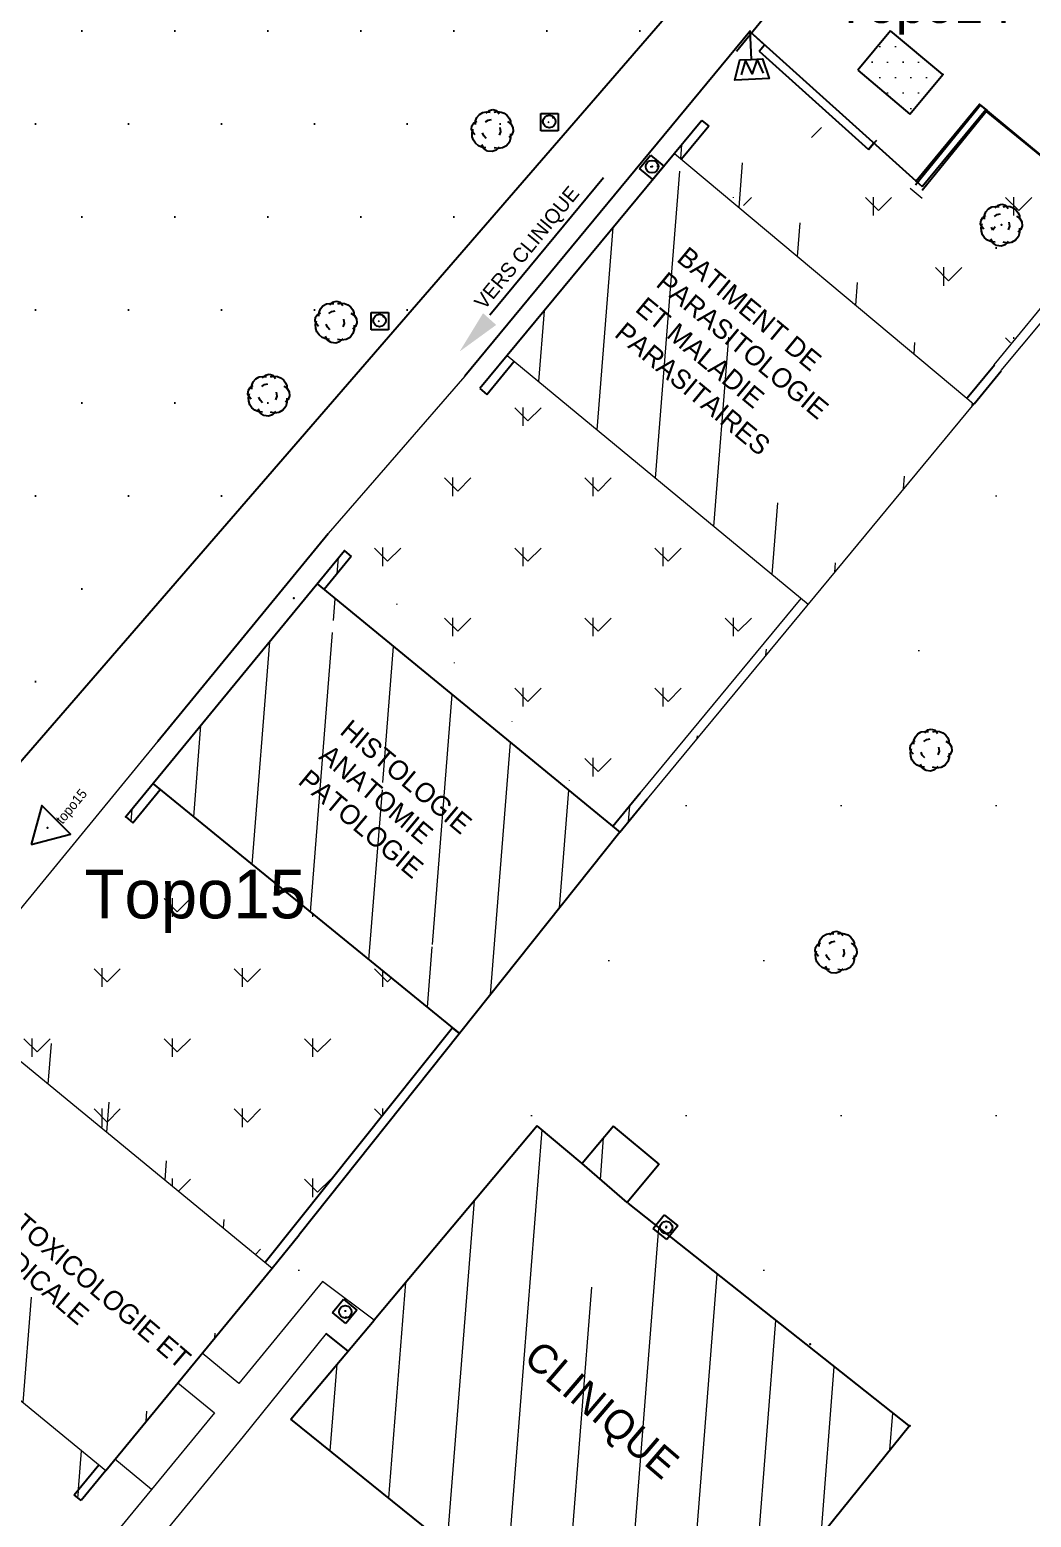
# Model space of a CAD drawing. Header units: metres. Extents: x 64 to 796628, y 142 to 671743.
# Drawn here: x 364321.4 to 364372.7, y 376137.5 to 376213.8 of the extents above; entities that cross this region are included whole.
import ezdxf

# ---------------------------------------------------------------- set-up
doc = ezdxf.new("R2010")
doc.units = ezdxf.units.M
doc.header["$LTSCALE"] = 2
doc.linetypes.add('UNE_LIGNE_CONTINUE', pattern=[0])
for name, color, linetype in [('Arbres', 100, 'Continuous'), ('arbres isolés', 3, 'Continuous'), ('Batiment', 1, 'Continuous'), ('Batiments', 1, 'Continuous'), ('JARDIN', 3, 'Continuous'), ('point topographique', 7, 'Continuous'), ('poubelle', 7, 'Continuous'), ('regard', 7, 'Continuous'), ('toponymie', 7, 'Continuous')]:
    doc.layers.add(name, color=color, linetype=linetype)
doc.layers.add('Espace Vert', color=3, linetype='Continuous', lineweight=5)
pattern_1 = [(90, (0, 0), (-3.5921, 3.5921), [0.9525, -6.2317]), (45, (0, 0), (-3.59210245, 3.59210245), [0.9525, -4.1275]), (135, (0, 0), (-3.59210245, -3.59210245), [0.9525, -4.1275])]

# ---------------------------------------------------------------- blocks, each defined once
blk = doc.blocks.new('A$C57AF335F')
for p, q in [((0, 0.886), (0.887, 0.886)), ((0, 0), (0, 0.886)), ((0.887, 0.886), (0.887, 0)), ((0.379, 0.427), (0.436, 0.484)), ((0.609, 0.651), (0.666, 0.708)), ((0.609, 0.651), (0.666, 0.708)), ((0.887, 0), (0, 0))]:
    blk.add_line(p, q)
blk.add_circle((0.436, 0.484), 0.321)
blk = doc.blocks.new('A$C6B686391')
at = {"layer": 'regard', "color": 0, "lineweight": 13, "ltscale": 0.13}
blk.add_blockref('A$C57AF335F', (-0.436, -0.484), dxfattribs=at)
blk = doc.blocks.new('A$C11EF20F3')
at = {"layer": 'regard', "color": 0, "lineweight": 13, "ltscale": 0.13}
blk.add_blockref('A$C57AF335F', (-0.436, -0.484), dxfattribs=at)
blk = doc.blocks.new('A$C1B5A6FC4')
at = {"layer": 'regard', "color": 0, "lineweight": 13, "ltscale": 0.13, "rotation": 230.573219283581}
blk.add_blockref('A$C11EF20F3', (0, 0), dxfattribs=at)
blk = doc.blocks.new('A$C15AD5376')
at = {"layer": 'regard', "color": 0, "lineweight": 13, "ltscale": 0.13, "rotation": 230.573219283581}
blk.add_blockref('A$C11EF20F3', (0, 0), dxfattribs=at)
blk = doc.blocks.new('A$C217B39ED')
at = {"layer": 'point topographique', "color": 0}
blk.add_lwpolyline([(0, 0), (2.004, 0.544), (0.531, 2.007)], close=True, dxfattribs=at)
blk = doc.blocks.new('A$C70B338A0')
at = {"layer": 'point topographique', "color": 0, "lineweight": 13, "ltscale": 0.13}
blk.add_blockref('A$C217B39ED', (-0.833, -0.858), dxfattribs=at)
blk = doc.blocks.new('A$C39594672')
at = {"layer": 'regard', "color": 0, "linetype": 'UNE_LIGNE_CONTINUE'}
blk.add_lwpolyline([(0.875, 0), (0.875, 1.475), (0.3, 1.475), (0, 2.5), (1.75, 2.5), (1.45, 1.475), (0.875, 1.475)], dxfattribs=at)
blk = doc.blocks.new('A$C6BCA4E76')
at = {"layer": 'regard', "color": 0, "linetype": 'UNE_LIGNE_CONTINUE'}
blk.add_lwpolyline([(0, 0.725), (0.275, 0), (0.575, 0.725), (0.875, 0), (1.15, 0.725)], dxfattribs=at)

msp = doc.modelspace()

# ---------------------------------------------------------------- hatches: boundary and pattern name
h = msp.add_hatch()
h.set_pattern_fill('DOTS', color=3, scale=3, style=0)
h.paths.add_polyline_path([(364290.192, 376164.615), (364289.564, 376163.837)], flags=17)
edge = h.paths.add_edge_path()
edge.add_line((364317.882, 376218.032), (364299.423, 376233.385))
edge.add_line((364335.041, 376238.664), (364317.882, 376218.032))
edge.add_line((364299.423, 376233.385), (364315.453, 376252.941))
edge.add_line((364358.806, 376219.237), (364335.041, 376238.664))
edge.add_line((364313.357, 376167.455), (364358.806, 376219.237))
edge.add_line((364308.452, 376171.458), (364313.357, 376167.455))
edge.add_line((364301.538, 376162.902), (364308.452, 376171.458))
edge.add_line((364303.093, 376161.645), (364301.538, 376162.902))
edge.add_line((364298.819, 376156.357), (364303.093, 376161.645))
edge.add_line((364289.564, 376163.837), (364298.819, 376156.357))
edge.add_line((364294.316, 376161.281), (364290.192, 376164.615))
edge.add_line((364306.067, 376175.742), (364293.686, 376160.505))
edge.add_line((364312.133, 376170.817), (364306.067, 376175.742))
edge.add_line((364312.937, 376171.812), (364312.133, 376170.817))
edge.add_line((364271.345, 376205.412), (364312.937, 376171.812))
edge.add_line((364226.124, 376239.705), (364271.345, 376205.412))
edge.add_line((364231.128, 376246.239), (364226.124, 376239.705))
edge.add_line((364231.128, 376246.239), (364226.981, 376240.836))
edge.add_line((364219.051, 376255.509), (364231.128, 376246.239))
edge.add_line((364257.094, 376302.432), (364219.051, 376255.509))
edge.add_line((364319.346, 376251.96), (364257.094, 376302.432))
edge.add_line((364318.263, 376250.638), (364319.346, 376251.96))
edge.add_line((364315.453, 376252.941), (364318.263, 376250.638))
h = msp.add_hatch(color=256)
h.dxf.hatch_style = 1
h.paths.add_polyline_path([(364343.459, 376197.269), (364345.331, 376198.63), (364344.964, 376198.957)])
h.paths.add_polyline_path([(364343.459, 376197.269), (364344.964, 376198.957), (364344.657, 376199.231)])
at = {"layer": 'Arbres'}
h = msp.add_hatch(dxfattribs=at)
h.set_pattern_fill('DOTS', color=256, scale=2, angle=360, style=0)
edge = h.paths.add_edge_path()
edge.add_line((364385.524, 376197.311), (364378.278, 376203.197))
edge.add_line((364385.524, 376197.311), (364385.288, 376195.041))
edge.add_line((364385.288, 376195.041), (364383.2, 376192.472))
edge.add_line((364378.356, 376203.293), (364374.988, 376199.147))
edge.add_line((364374.988, 376199.147), (364383.2, 376192.472))
edge.add_line((364377.928, 376203.481), (364370.443, 376209.56))
edge.add_line((364367.156, 376205.513), (364374.639, 376199.431))
edge.add_line((364378.006, 376203.576), (364374.639, 376199.431))
edge.add_line((364370.483, 376209.608), (364367.156, 376205.513))
at = {"layer": 'Batiment'}
h = msp.add_hatch(dxfattribs=at)
h.set_pattern_fill('ANSI31,_O', color=256, angle=45)
h.set_pattern_definition([(90, (0, 0), (-3.175, 7e-16), [])])
h.paths.add_polyline_path([(364299.261, 376136.838), (364284.202, 376149.009)], flags=16)
edge = h.paths.add_edge_path()
edge.add_line((364274.768, 376138.29), (364290.689, 376125.422))
edge.add_line((364290.689, 376125.422), (364294.589, 376130.262))
edge.add_line((364295.72, 376131.662), (364294.589, 376130.262))
edge.add_line((364302.444, 376139.981), (364295.717, 376131.666))
edge.add_line((364283.752, 376149.372), (364299.65, 376136.523))
edge.add_line((364283.752, 376149.372), (364299.261, 376136.838))
edge.add_line((364274.768, 376138.29), (364283.752, 376149.372))
h.paths.add_polyline_path([(364413.291, 376098.407), (364435.124, 376098.407), (364435.124, 376089.574), (364413.291, 376089.574)], flags=9)
h.paths.add_polyline_path([(364280.604, 376142.513), (364292.104, 376142.513), (364292.104, 376139.347), (364280.604, 376139.347)], flags=24)
at = {"layer": 'Batiments', "linetype": 'Continuous', "lineweight": 13, "ltscale": 0.5}
h = msp.add_hatch(dxfattribs=at)
h.set_pattern_fill('ANSI31', color=1, angle=40.5, style=0)
edge = h.paths.add_edge_path()
edge.add_line((364355.864, 376209.107), (364344.498, 376195.365))
edge.add_line((364345.9, 376197.06), (364361.308, 376184.32))
edge.add_line((364354.462, 376207.412), (364369.433, 376194.882))
edge.add_line((364369.8, 376194.59), (364353.06, 376174.346))
edge.add_line((364352.704, 376174.637), (364360.953, 376184.613))
edge.add_line((364352.704, 376174.637), (364351.309, 376172.936))
edge.add_line((364351.665, 376172.644), (364353.06, 376174.346))
edge.add_line((364369.433, 376194.882), (364369.805, 376194.577))
h.paths.add_polyline_path([(364355.124, 376203.054), (364364.756, 376195.087), (364360.614, 376190.078), (364350.981, 376198.045)], flags=24)
h = msp.add_hatch(dxfattribs=at)
h.set_pattern_fill('ANSI31', color=1, angle=40.5, style=0)
edge = h.paths.add_edge_path()
edge.add_line((364337.552, 376187.063), (364326.363, 376173.419))
edge.add_line((364326.363, 376173.419), (364326.719, 376173.127))
edge.add_line((364326.719, 376173.127), (364328.114, 376174.828))
edge.add_line((364327.758, 376175.12), (364343.455, 376162.325))
edge.add_line((364336.157, 376185.362), (364351.665, 376172.644))
edge.add_line((364337.908, 376186.771), (364336.513, 376185.07))
edge.add_line((364343.455, 376162.325), (364351.665, 376172.644))
h.paths.add_polyline_path([(364337.875, 376178.838), (364345.163, 376172.745), (364342.063, 376169.037), (364334.774, 376175.13)], flags=24)
h = msp.add_hatch(dxfattribs=at)
h.set_pattern_fill('ANSI31', color=1, angle=40.5, style=0)
edge = h.paths.add_edge_path(flags=16)
edge.add_line((364323.707, 376138.696), (364324.971, 376140.233))
edge = h.paths.add_edge_path(flags=16)
edge.add_line((364325.326, 376139.941), (364324.063, 376138.404))
h.paths.add_polyline_path([(364323.707, 376138.696), (364324.971, 376140.233)], flags=17)
h.paths.add_polyline_path([(364325.326, 376139.941), (364324.063, 376138.404)], flags=17)
edge = h.paths.add_edge_path()
edge.add_line((364318.002, 376163.336), (364333.849, 376150.306))
edge.add_line((364319.399, 376165.035), (364306.558, 376149.417))
edge.add_line((364306.558, 376149.417), (364306.913, 376149.125))
edge.add_line((364306.913, 376149.125), (364309.835, 376152.678))
edge.add_line((364309.479, 376152.97), (364325.326, 376139.941))
edge.add_line((364325.326, 376139.941), (364333.849, 376150.306))
edge.add_line((364323.707, 376138.696), (364324.971, 376140.233))
edge.add_line((364324.063, 376138.404), (364323.707, 376138.696))
edge.add_line((364325.326, 376139.941), (364324.063, 376138.404))
h.paths.add_polyline_path([(364314.831, 376158.928), (364330.169, 376145.835), (364328.113, 376143.426), (364312.775, 376156.519)], flags=24)
h = msp.add_hatch(dxfattribs=at)
h.set_pattern_fill('ANSI31', color=1, angle=40.5, style=0)
h.paths.add_polyline_path([(364351.348, 376157.584), (364349.735, 376155.662), (364352.048, 376153.66), (364353.677, 376155.63)], flags=17)
edge = h.paths.add_edge_path()
edge.add_line((364347.429, 376157.596), (364339.073, 376147.638))
edge.add_line((364334.819, 376142.569), (364339.073, 376147.638))
edge.add_line((364351.848, 376128.844), (364334.819, 376142.569))
edge.add_line((364349.735, 376155.662), (364347.429, 376157.596))
edge.add_line((364352.071, 376153.625), (364366.446, 376142.242))
edge.add_line((364366.512, 376142.242), (364354.191, 376126.955))
edge.add_line((364354.191, 376126.955), (364351.848, 376128.844))
h.paths.add_polyline_path([(364347.594, 376147.236), (364356.139, 376139.919), (364354.675, 376138.21), (364346.13, 376145.527)], flags=24)
at = {"layer": 'Espace Vert'}
h = msp.add_hatch(dxfattribs=at)
h.set_pattern_fill('DOTS', color=256, angle=6e-15, style=0)
h.paths.add_polyline_path([(364382.8, 376221.1), (364380.519, 376222.954), (364378.76, 376220.79), (364381.041, 376218.936)])
h.paths.add_polyline_path([(364366.518, 376209.424), (364368.217, 376211.462), (364365.53, 376213.703), (364363.85, 376211.688)])
h.paths.add_polyline_path([(364368.23, 376216.503), (364371.961, 376221.097), (364367.476, 376224.739), (364363.745, 376220.145)])
h = msp.add_hatch(dxfattribs=at)
h.set_pattern_fill('DOTS', color=256, scale=0.5, style=0)
h.paths.add_polyline_path([(364365.53, 376213.703), (364363.85, 376211.688), (364366.518, 376209.424), (364368.217, 376211.462)])
at = {"layer": 'Espace Vert', "lineweight": 13, "ltscale": 0.13}
h = msp.add_hatch(dxfattribs=at)
h.set_pattern_fill('DOTS', color=3, scale=5, style=0)
edge = h.paths.add_edge_path()
edge.add_line((364371.195, 376196.292), (364377.45, 376203.793))
edge.add_line((364369.81, 376194.582), (364371.205, 376196.283))
edge.add_line((364378.234, 376203.139), (364385.53, 376197.055))
edge.add_line((364370.093, 376209.928), (364378.234, 376203.139))
edge.add_line((364385.53, 376197.055), (364372.79, 376082.324))
edge.add_line((364369.8, 376194.59), (364353.06, 376174.346))
edge.add_line((364351.665, 376172.644), (364353.06, 376174.346))
edge.add_line((364351.665, 376172.644), (364335.246, 376152.006))
edge.add_line((364333.849, 376150.306), (364335.246, 376152.006))
edge.add_line((364325.326, 376139.941), (364333.849, 376150.306))
edge.add_line((364332.141, 376144.398), (364330.262, 376145.943))
edge.add_line((364336.44, 376149.628), (364332.141, 376144.398))
edge.add_line((364339.073, 376147.638), (364336.44, 376149.628))
edge.add_line((364347.429, 376157.596), (364339.073, 376147.638))
edge.add_line((364349.735, 376155.662), (364347.429, 376157.596))
edge.add_line((364351.348, 376157.584), (364349.735, 376155.662))
edge.add_line((364353.677, 376155.63), (364351.348, 376157.584))
edge.add_line((364353.677, 376155.63), (364352.048, 376153.66))
edge.add_line((364352.071, 376153.625), (364366.446, 376142.242))
edge.add_line((364338.247, 376141.241), (364341.171, 376144.726))
edge.add_line((364337.744, 376146.054), (364336.623, 376146.958))
edge.add_line((364336.623, 376146.958), (364332.366, 376141.676))
edge.add_line((364366.512, 376142.242), (364354.191, 376126.955))
edge.add_line((364351.848, 376128.844), (364334.819, 376142.569))
edge.add_line((364354.191, 376126.955), (364351.848, 376128.844))
edge.add_line((364328.66, 376135.228), (364330.001, 376136.972))
edge.add_line((364330.001, 376136.972), (364330.356, 376136.679))
edge.add_line((364330.356, 376136.679), (364328.955, 376134.984))
edge.add_line((364328.955, 376134.984), (364345.055, 376121.687))
edge.add_line((364335.791, 376109.747), (364346.811, 376123.09))
edge.add_line((364346.456, 376123.383), (364345.055, 376121.687))
edge.add_line((364332.366, 376141.676), (364325.812, 376133.704))
edge.add_line((364325.812, 376133.704), (364326.461, 376133.171))
edge.add_line((364326.461, 376133.171), (364325.089, 376131.502))
edge.add_line((364325.089, 376131.502), (364325.525, 376131.151))
edge.add_line((364328.66, 376135.228), (364325.525, 376131.151))
edge.add_line((364319.9, 376125.065), (364336.868, 376111.051))
edge.add_line((364315.61, 376119.01), (364320.323, 376124.715))
edge.add_line((364315.256, 376119.303), (364315.61, 376119.01))
edge.add_line((364346.811, 376123.09), (364346.456, 376123.383))
edge.add_line((364336.519, 376111.351), (364335.436, 376110.04))
edge.add_line((364335.436, 376110.04), (364335.791, 376109.747))
edge.add_line((364354.873, 376085.568), (364315.248, 376118.147))
edge.add_line((364314.723, 376118.641), (364331.615, 376104.69))
edge.add_line((364314.723, 376118.641), (364315.256, 376119.303))
edge.add_line((364374.093, 376097.928), (364372.36, 376082.324))
edge.add_line((364367.409, 376076.18), (364372.36, 376082.324))
edge.add_line((364367.076, 376075.966), (364354.873, 376085.568))
at = {"layer": 'JARDIN', "lineweight": 13, "ltscale": 0.13}
h = msp.add_hatch(dxfattribs=at)
h.set_pattern_fill('GRASS', color=3, scale=0.2, style=0)
h.set_pattern_definition(pattern_1)
edge = h.paths.add_edge_path()
edge.add_line((364354.815, 376207.116), (364358.895, 376211.961))
edge.add_line((364370.073, 376195.789), (364355.449, 376207.884))
edge.add_line((364358.895, 376211.961), (364366.53, 376205.631))
edge.add_line((364367.151, 376205.116), (364370.725, 376209.401))
edge.add_line((364370.725, 376209.401), (364377.035, 376204.139))
edge.add_line((364377.035, 376204.139), (364370.073, 376195.789))
h = msp.add_hatch(dxfattribs=at)
h.set_pattern_fill('GRASS', color=3, scale=0.2, style=0)
h.set_pattern_definition(pattern_1)
edge = h.paths.add_edge_path()
edge.add_line((364336.513, 376185.07), (364346.255, 376196.767))
edge.add_line((364351.309, 376172.936), (364336.606, 376185.182))
edge.add_line((364360.953, 376184.613), (364351.309, 376172.936))
edge.add_line((364346.255, 376196.767), (364360.953, 376184.613))
h = msp.add_hatch(dxfattribs=at)
h.set_pattern_fill('GRASS', color=3, scale=0.2, style=0)
h.set_pattern_definition(pattern_1)
h.paths.add_polyline_path([(364318.357, 376163.043), (364333.493, 376150.598), (364343.099, 376162.616), (364328.151, 376174.874), (364326.719, 376173.127), (364319.807, 376164.699)])
edge = h.paths.add_edge_path()
edge.add_line((364306.485, 376147.492), (364310.38, 376152.229))
edge.add_line((364310.38, 376152.229), (364324.971, 376140.233))
edge.add_line((364321.097, 376135.509), (364306.5, 376147.51))
edge.add_line((364324.971, 376140.233), (364321.097, 376135.509))

# ---------------------------------------------------------------- linework, layer by layer
for p, q in [((364361.347, 376217.193), (364357.647, 376212.637)), ((364358.332, 376213.655), (364343.73, 376196)), ((364366.839, 376206.003), (364358.332, 376213.655)), ((364358.332, 376213.655), (364359.074, 376212.988)), ((364359.074, 376212.988), (364358.332, 376213.655)), ((364365.53, 376213.703), (364363.85, 376211.688)), ((364368.217, 376211.462), (364365.53, 376213.703)), ((364363.85, 376211.688), (364366.518, 376209.424)), ((364366.518, 376209.424), (364368.217, 376211.462)), ((364370.133, 376209.891), (364366.806, 376205.797)), ((364370.093, 376209.928), (364366.839, 376206.003)), ((364370.093, 376209.928), (364378.234, 376203.139)), ((364370.133, 376209.891), (364370.483, 376209.608)), ((364347.612, 376209.455), (364348.499, 376209.455)), ((364347.612, 376208.569), (364347.612, 376209.455)), ((364348.222, 376209.219), (364348.279, 376209.276)), ((364348.222, 376209.219), (364348.279, 376209.276)), ((364348.499, 376209.455), (364348.499, 376208.569)), ((364370.483, 376209.608), (364367.156, 376205.513)), ((364377.928, 376203.481), (364370.443, 376209.56)), ((364348.499, 376208.569), (364347.612, 376208.569)), ((364347.992, 376208.996), (364348.049, 376209.053)), ((364364.683, 376207.942), (364364.396, 376207.622)), ((364364.809, 376208.082), (364364.683, 376207.942)), ((364345.013, 376199.154), (364350.826, 376206.183)), ((364338.919, 376199.262), (364339.806, 376199.262)), ((364338.919, 376198.375), (364338.919, 376199.262)), ((364339.806, 376199.262), (364339.806, 376198.375)), ((364339.299, 376198.802), (364339.356, 376198.859)), ((364339.528, 376199.026), (364339.585, 376199.083)), ((364339.528, 376199.026), (364339.585, 376199.083)), ((364339.806, 376198.375), (364338.919, 376198.375)), ((364328.004, 376177.309), (364336.719, 376187.937))]:
    msp.add_line(p, q)
at = {"color": 0, "lineweight": 13, "ltscale": 0.13}
msp.add_line((364364.683, 376207.942), (364366.839, 376206.003), dxfattribs=at)
at = {"color": 1}
for p, q in [((364344.852, 376195.072), (364346.255, 376196.767)), ((364370.849, 376196.575), (364369.454, 376194.874)), ((364344.498, 376195.365), (364344.852, 376195.072)), ((364337.552, 376187.063), (364337.908, 376186.771)), ((364326.719, 376173.127), (364328.114, 376174.828)), ((364327.758, 376175.12), (364343.455, 376162.325)), ((364352.704, 376174.637), (364351.309, 376172.936)), ((364351.665, 376172.644), (364353.06, 376174.346)), ((364326.363, 376173.419), (364326.719, 376173.127)), ((364351.665, 376172.644), (364335.246, 376152.006)), ((364343.099, 376162.616), (364333.493, 376150.598)), ((364343.455, 376162.325), (364343.099, 376162.616))]:
    msp.add_line(p, q, dxfattribs=at)
at = {"lineweight": 13, "ltscale": 0.13}
for p, q in [((364343.73, 376196), (364336.719, 376187.937)), ((364328.004, 376177.309), (364304.458, 376148.597)), ((364336.44, 376149.628), (364332.141, 376144.398)), ((364339.073, 376147.638), (364336.44, 376149.628)), ((364336.623, 376146.958), (364332.366, 376141.676)), ((364330.262, 376145.943), (364329.017, 376144.429)), ((364332.141, 376144.398), (364330.262, 376145.943)), ((364329.017, 376144.429), (364330.896, 376142.884)), ((364330.896, 376142.884), (364327.676, 376138.968)), ((364332.366, 376141.676), (364325.812, 376133.704)), ((364327.676, 376138.968), (364325.797, 376140.513)), ((364327.676, 376138.968), (364324.342, 376134.913))]:
    msp.add_line(p, q, dxfattribs=at)
at = {"color": 1, "lineweight": 13, "ltscale": 0.13}
msp.add_line((364369.433, 376194.882), (364369.805, 376194.577), dxfattribs=at)
at = {"color": 0}
for p, q in [((364347.429, 376157.596), (364339.073, 376147.638)), ((364337.744, 376146.054), (364336.623, 376146.958))]:
    msp.add_line(p, q, dxfattribs=at)
for centre in [(364348.049, 376209.053), (364339.356, 376198.859)]:
    msp.add_circle(centre, 0.321)
for p in [(364358.332, 376213.655), (364368.217, 376211.462), (364370.093, 376209.928), (364364.683, 376207.942), (364353.316, 376206.74), (364366.839, 376206.003), (364371.21, 376203.75), (364337.552, 376187.063), (364334.969, 376184.631), (364326.363, 376173.419), (364322.35, 376172.86), (364353.652, 376155.622), (364352.039, 376153.681), (364354.04, 376152.384), (364354.04, 376152.384), (364361.41, 376146.402), (364366.515, 376142.222)]:
    msp.add_point(p)
at = {"layer": 'Arbres'}
for p, q in [((364344.266, 376208.89), (364344.27, 376209.082)), ((364344.27, 376209.082), (364344.341, 376209.264)), ((364344.341, 376209.264), (364344.469, 376209.415)), ((364344.469, 376209.415), (364344.645, 376209.517)), ((364344.645, 376209.517), (364344.828, 376209.542)), ((364344.779, 376209.033), (364344.925, 376209.126)), ((364344.817, 376209.475), (364344.964, 376209.616)), ((364344.828, 376209.542), (364345.02, 376209.538)), ((364344.925, 376209.126), (364345.089, 376209.161)), ((364344.964, 376209.616), (364345.158, 376209.66)), ((364345.158, 376209.66), (364345.349, 376209.608)), ((364345.232, 376209.524), (364345.396, 376209.559)), ((364345.349, 376209.608), (364345.48, 376209.441)), ((364345.396, 376209.559), (364345.578, 376209.535)), ((364345.578, 376209.535), (364345.741, 376209.474)), ((364345.741, 376209.474), (364345.883, 376209.375)), ((364345.883, 376209.375), (364345.995, 376209.219)), ((364345.995, 376209.219), (364346.059, 376209.063)), ((364344.068, 376208.654), (364344.091, 376208.836)), ((364344.132, 376208.498), (364344.068, 376208.654)), ((364344.091, 376208.836), (364344.19, 376208.978)), ((364344.093, 376208.47), (364344.145, 376208.662)), ((364344.108, 376208.268), (364344.093, 376208.47)), ((364344.235, 376208.371), (364344.132, 376208.498)), ((364344.19, 376208.978), (364344.337, 376209.071)), ((364344.696, 376208.323), (364344.632, 376208.478)), ((364344.818, 376208.185), (364344.696, 376208.323)), ((364345.557, 376208.526), (364345.485, 376208.344)), ((364345.523, 376208.738), (364345.557, 376208.526)), ((364345.905, 376209.047), (364346.085, 376208.928)), ((364346.131, 376208.369), (364345.983, 376208.228)), ((364346.059, 376209.063), (364346.065, 376208.89)), ((364346.065, 376208.428), (364346.069, 376208.207)), ((364346.085, 376208.928), (364346.187, 376208.753)), ((364346.202, 376208.55), (364346.131, 376208.369)), ((364346.187, 376208.753), (364346.202, 376208.55)), ((364344.162, 376208.094), (364344.108, 376208.268)), ((364344.274, 376207.937), (364344.162, 376208.094)), ((364344.425, 376207.809), (364344.274, 376207.937)), ((364344.626, 376207.728), (364344.425, 376207.809)), ((364344.711, 376207.659), (364344.6, 376207.863)), ((364344.808, 376207.705), (364344.626, 376207.728)), ((364344.891, 376207.539), (364344.711, 376207.659)), ((364345.325, 376207.578), (364345.121, 376207.515)), ((364345.442, 376207.662), (364345.222, 376207.705)), ((364345.482, 376207.738), (364345.325, 376207.578)), ((364345.654, 376207.696), (364345.442, 376207.662)), ((364345.859, 376207.807), (364345.654, 376207.696)), ((364346.007, 376207.996), (364345.859, 376207.807)), ((364346.069, 376208.207), (364346.007, 376207.996)), ((364345.121, 376207.515), (364344.891, 376207.539)), ((364336.177, 376199.163), (364336.324, 376199.256)), ((364336.252, 376199.075), (364336.256, 376199.268)), ((364336.256, 376199.268), (364336.328, 376199.449)), ((364336.328, 376199.449), (364336.456, 376199.6)), ((364336.456, 376199.6), (364336.631, 376199.702)), ((364336.631, 376199.702), (364336.815, 376199.727)), ((364336.765, 376199.218), (364336.912, 376199.311)), ((364336.804, 376199.66), (364336.951, 376199.801)), ((364336.815, 376199.727), (364337.007, 376199.723)), ((364336.912, 376199.311), (364337.076, 376199.346)), ((364336.951, 376199.801), (364337.144, 376199.845)), ((364337.144, 376199.845), (364337.336, 376199.793)), ((364337.218, 376199.709), (364337.383, 376199.744)), ((364337.336, 376199.793), (364337.467, 376199.627)), ((364337.383, 376199.744), (364337.565, 376199.721)), ((364337.565, 376199.721), (364337.727, 376199.659)), ((364337.727, 376199.659), (364337.87, 376199.56)), ((364337.87, 376199.56), (364337.982, 376199.404)), ((364337.891, 376199.233), (364338.072, 376199.113)), ((364337.982, 376199.404), (364338.046, 376199.248)), ((364338.046, 376199.248), (364338.052, 376199.075)), ((364336.055, 376198.839), (364336.078, 376199.021)), ((364336.119, 376198.684), (364336.055, 376198.839)), ((364336.078, 376199.021), (364336.177, 376199.163)), ((364336.08, 376198.656), (364336.132, 376198.847)), ((364336.095, 376198.453), (364336.08, 376198.656)), ((364336.149, 376198.279), (364336.095, 376198.453)), ((364336.222, 376198.556), (364336.119, 376198.684)), ((364336.683, 376198.508), (364336.619, 376198.663)), ((364336.805, 376198.371), (364336.683, 376198.508)), ((364337.543, 376198.711), (364337.472, 376198.53)), ((364337.509, 376198.923), (364337.543, 376198.711)), ((364338.117, 376198.554), (364337.97, 376198.413)), ((364338.051, 376198.613), (364338.056, 376198.392)), ((364338.072, 376199.113), (364338.174, 376198.938)), ((364338.189, 376198.735), (364338.117, 376198.554)), ((364338.174, 376198.938), (364338.189, 376198.735)), ((364336.261, 376198.122), (364336.149, 376198.279)), ((364336.412, 376197.994), (364336.261, 376198.122)), ((364336.612, 376197.913), (364336.412, 376197.994)), ((364336.697, 376197.844), (364336.586, 376198.048)), ((364336.795, 376197.89), (364336.612, 376197.913)), ((364336.878, 376197.724), (364336.697, 376197.844)), ((364337.108, 376197.7), (364336.878, 376197.724)), ((364337.311, 376197.763), (364337.108, 376197.7)), ((364337.429, 376197.847), (364337.208, 376197.89)), ((364337.469, 376197.923), (364337.311, 376197.763)), ((364337.641, 376197.881), (364337.429, 376197.847)), ((364337.846, 376197.992), (364337.641, 376197.881)), ((364337.994, 376198.182), (364337.846, 376197.992)), ((364338.056, 376198.392), (364337.994, 376198.182)), ((364332.635, 376195.284), (364332.735, 376195.426)), ((364332.735, 376195.426), (364332.881, 376195.519)), ((364332.81, 376195.338), (364332.814, 376195.53)), ((364332.814, 376195.53), (364332.885, 376195.712)), ((364332.885, 376195.712), (364333.013, 376195.863)), ((364333.013, 376195.863), (364333.189, 376195.965)), ((364333.189, 376195.965), (364333.372, 376195.99)), ((364333.323, 376195.481), (364333.469, 376195.574)), ((364333.361, 376195.923), (364333.508, 376196.064)), ((364333.372, 376195.99), (364333.564, 376195.986)), ((364333.469, 376195.574), (364333.633, 376195.609)), ((364333.508, 376196.064), (364333.702, 376196.108)), ((364333.702, 376196.108), (364333.893, 376196.056)), ((364333.776, 376195.972), (364333.94, 376196.007)), ((364333.893, 376196.056), (364334.024, 376195.889)), ((364333.94, 376196.007), (364334.122, 376195.984)), ((364334.122, 376195.984), (364334.285, 376195.922)), ((364334.285, 376195.922), (364334.427, 376195.823)), ((364334.427, 376195.823), (364334.539, 376195.667)), ((364334.449, 376195.495), (364334.629, 376195.376)), ((364334.539, 376195.667), (364334.603, 376195.511)), ((364334.603, 376195.511), (364334.609, 376195.338)), ((364334.629, 376195.376), (364334.731, 376195.201)), ((364332.612, 376195.102), (364332.635, 376195.284)), ((364332.676, 376194.946), (364332.612, 376195.102)), ((364332.637, 376194.918), (364332.689, 376195.11)), ((364332.652, 376194.716), (364332.637, 376194.918)), ((364332.706, 376194.542), (364332.652, 376194.716)), ((364332.779, 376194.819), (364332.676, 376194.946)), ((364333.24, 376194.771), (364333.176, 376194.926)), ((364333.362, 376194.634), (364333.24, 376194.771)), ((364334.101, 376194.974), (364334.03, 376194.792)), ((364334.067, 376195.186), (364334.101, 376194.974)), ((364334.675, 376194.817), (364334.527, 376194.676)), ((364334.614, 376194.655), (364334.551, 376194.444)), ((364334.609, 376194.876), (364334.614, 376194.655)), ((364334.746, 376194.998), (364334.675, 376194.817)), ((364334.731, 376195.201), (364334.746, 376194.998)), ((364332.818, 376194.385), (364332.706, 376194.542)), ((364332.969, 376194.257), (364332.818, 376194.385)), ((364333.17, 376194.176), (364332.969, 376194.257)), ((364333.255, 376194.107), (364333.144, 376194.311)), ((364333.352, 376194.153), (364333.17, 376194.176)), ((364333.435, 376193.987), (364333.255, 376194.107)), ((364333.665, 376193.963), (364333.435, 376193.987)), ((364333.869, 376194.026), (364333.665, 376193.963)), ((364333.986, 376194.11), (364333.766, 376194.153)), ((364334.026, 376194.186), (364333.869, 376194.026)), ((364334.198, 376194.144), (364333.986, 376194.11)), ((364334.403, 376194.255), (364334.198, 376194.144)), ((364334.551, 376194.444), (364334.403, 376194.255))]:
    msp.add_line(p, q, dxfattribs=at)
at = {"layer": 'arbres isolés'}
for p, q in [((364370.416, 376204.422), (364370.545, 376204.573)), ((364370.545, 376204.573), (364370.72, 376204.675)), ((364370.72, 376204.675), (364370.903, 376204.7)), ((364370.892, 376204.633), (364371.04, 376204.774)), ((364370.903, 376204.7), (364371.096, 376204.696)), ((364371.04, 376204.774), (364371.233, 376204.818)), ((364371.233, 376204.818), (364371.424, 376204.766)), ((364371.307, 376204.682), (364371.471, 376204.717)), ((364371.424, 376204.766), (364371.555, 376204.599)), ((364371.471, 376204.717), (364371.654, 376204.693)), ((364371.654, 376204.693), (364371.816, 376204.632)), ((364371.816, 376204.632), (364371.958, 376204.533)), ((364371.958, 376204.533), (364372.07, 376204.377)), ((364370.143, 376203.812), (364370.167, 376203.994)), ((364370.207, 376203.656), (364370.143, 376203.812)), ((364370.167, 376203.994), (364370.266, 376204.136)), ((364370.168, 376203.628), (364370.221, 376203.82)), ((364370.266, 376204.136), (364370.412, 376204.229)), ((364370.341, 376204.048), (364370.345, 376204.24)), ((364370.345, 376204.24), (364370.416, 376204.422)), ((364370.854, 376204.191), (364371, 376204.284)), ((364371, 376204.284), (364371.165, 376204.319)), ((364371.598, 376203.896), (364371.632, 376203.684)), ((364371.98, 376204.205), (364372.16, 376204.086)), ((364372.07, 376204.377), (364372.134, 376204.221)), ((364372.134, 376204.221), (364372.14, 376204.048)), ((364372.16, 376204.086), (364372.262, 376203.911)), ((364372.262, 376203.911), (364372.277, 376203.708)), ((364370.183, 376203.426), (364370.168, 376203.628)), ((364370.237, 376203.252), (364370.183, 376203.426)), ((364370.311, 376203.529), (364370.207, 376203.656)), ((364370.349, 376203.095), (364370.237, 376203.252)), ((364370.501, 376202.967), (364370.349, 376203.095)), ((364370.786, 376202.816), (364370.675, 376203.021)), ((364370.771, 376203.481), (364370.707, 376203.636)), ((364370.894, 376203.652), (364370.771, 376203.481)), ((364371.632, 376203.684), (364371.561, 376203.502)), ((364372.083, 376203.154), (364371.934, 376202.965)), ((364372.206, 376203.527), (364372.059, 376203.386)), ((364372.145, 376203.365), (364372.083, 376203.154)), ((364372.14, 376203.586), (364372.145, 376203.365)), ((364372.277, 376203.708), (364372.206, 376203.527)), ((364370.701, 376202.886), (364370.501, 376202.967)), ((364370.883, 376202.862), (364370.701, 376202.886)), ((364370.966, 376202.697), (364370.786, 376202.816)), ((364371.197, 376202.673), (364370.966, 376202.697)), ((364371.4, 376202.736), (364371.197, 376202.673)), ((364371.517, 376202.82), (364371.297, 376202.863)), ((364371.557, 376202.896), (364371.4, 376202.736)), ((364371.73, 376202.854), (364371.517, 376202.82)), ((364371.934, 376202.965), (364371.73, 376202.854)), ((364367.28, 376177.735), (364367.428, 376177.876)), ((364367.428, 376177.876), (364367.621, 376177.92)), ((364367.621, 376177.92), (364367.813, 376177.868)), ((364367.813, 376177.868), (364367.944, 376177.701)), ((364366.532, 376176.914), (364366.555, 376177.096)), ((364366.555, 376177.096), (364366.654, 376177.238)), ((364366.654, 376177.238), (364366.8, 376177.331)), ((364366.729, 376177.15), (364366.733, 376177.342)), ((364366.733, 376177.342), (364366.804, 376177.524)), ((364366.804, 376177.524), (364366.933, 376177.675)), ((364366.933, 376177.675), (364367.108, 376177.777)), ((364367.108, 376177.777), (364367.292, 376177.802)), ((364367.242, 376177.293), (364367.388, 376177.386)), ((364367.292, 376177.802), (364367.484, 376177.798)), ((364367.388, 376177.386), (364367.553, 376177.421)), ((364367.695, 376177.784), (364367.86, 376177.819)), ((364367.86, 376177.819), (364368.042, 376177.795)), ((364368.042, 376177.795), (364368.204, 376177.734)), ((364368.204, 376177.734), (364368.346, 376177.635)), ((364368.346, 376177.635), (364368.458, 376177.479)), ((364368.368, 376177.307), (364368.548, 376177.188)), ((364368.458, 376177.479), (364368.522, 376177.323)), ((364368.522, 376177.323), (364368.528, 376177.15)), ((364368.548, 376177.188), (364368.651, 376177.013)), ((364366.596, 376176.758), (364366.532, 376176.914)), ((364366.557, 376176.73), (364366.609, 376176.922)), ((364366.571, 376176.528), (364366.557, 376176.73)), ((364366.625, 376176.354), (364366.571, 376176.528)), ((364366.699, 376176.631), (364366.596, 376176.758)), ((364366.738, 376176.197), (364366.625, 376176.354)), ((364367.16, 376176.583), (364367.096, 376176.738)), ((364367.282, 376176.445), (364367.16, 376176.583)), ((364368.02, 376176.786), (364367.949, 376176.604)), ((364367.986, 376176.998), (364368.02, 376176.786)), ((364368.594, 376176.629), (364368.447, 376176.488)), ((364368.533, 376176.467), (364368.471, 376176.256)), ((364368.528, 376176.688), (364368.533, 376176.467)), ((364368.665, 376176.81), (364368.594, 376176.629)), ((364368.651, 376177.013), (364368.665, 376176.81)), ((364366.889, 376176.069), (364366.738, 376176.197)), ((364367.089, 376175.988), (364366.889, 376176.069)), ((364367.174, 376175.919), (364367.063, 376176.123)), ((364367.271, 376175.965), (364367.089, 376175.988)), ((364367.355, 376175.799), (364367.174, 376175.919)), ((364367.585, 376175.775), (364367.355, 376175.799)), ((364367.788, 376175.838), (364367.585, 376175.775)), ((364367.906, 376175.922), (364367.685, 376175.965)), ((364367.946, 376175.998), (364367.788, 376175.838)), ((364368.118, 376175.956), (364367.906, 376175.922)), ((364368.322, 376176.067), (364368.118, 376175.956)), ((364368.471, 376176.256), (364368.322, 376176.067)), ((364361.872, 376166.984), (364361.943, 376167.165)), ((364361.943, 376167.165), (364362.071, 376167.316)), ((364362.071, 376167.316), (364362.246, 376167.418)), ((364362.246, 376167.418), (364362.43, 376167.443)), ((364362.419, 376167.376), (364362.566, 376167.517)), ((364362.43, 376167.443), (364362.622, 376167.439)), ((364362.566, 376167.517), (364362.759, 376167.561)), ((364362.759, 376167.561), (364362.951, 376167.509)), ((364362.834, 376167.425), (364362.998, 376167.46)), ((364362.951, 376167.509), (364363.082, 376167.343)), ((364362.998, 376167.46), (364363.18, 376167.437)), ((364363.18, 376167.437), (364363.342, 376167.376)), ((364363.342, 376167.376), (364363.485, 376167.276)), ((364363.485, 376167.276), (364363.597, 376167.12)), ((364361.67, 376166.555), (364361.693, 376166.737)), ((364361.734, 376166.4), (364361.67, 376166.555)), ((364361.693, 376166.737), (364361.792, 376166.88)), ((364361.695, 376166.372), (364361.747, 376166.563)), ((364361.837, 376166.273), (364361.734, 376166.4)), ((364361.792, 376166.88), (364361.939, 376166.973)), ((364361.867, 376166.791), (364361.872, 376166.984)), ((364362.38, 376166.934), (364362.527, 376167.027)), ((364362.527, 376167.027), (364362.691, 376167.062)), ((364363.159, 376166.427), (364363.087, 376166.246)), ((364363.125, 376166.639), (364363.159, 376166.427)), ((364363.506, 376166.949), (364363.687, 376166.829)), ((364363.597, 376167.12), (364363.661, 376166.965)), ((364363.661, 376166.965), (364363.667, 376166.791)), ((364363.687, 376166.829), (364363.789, 376166.654)), ((364363.804, 376166.452), (364363.732, 376166.27)), ((364363.789, 376166.654), (364363.804, 376166.452)), ((364361.71, 376166.169), (364361.695, 376166.372)), ((364361.764, 376165.995), (364361.71, 376166.169)), ((364361.876, 376165.839), (364361.764, 376165.995)), ((364362.027, 376165.71), (364361.876, 376165.839)), ((364362.227, 376165.629), (364362.027, 376165.71)), ((364362.313, 376165.56), (364362.201, 376165.764)), ((364362.298, 376166.224), (364362.234, 376166.379)), ((364362.42, 376166.087), (364362.298, 376166.224)), ((364363.084, 376165.64), (364362.927, 376165.479)), ((364363.461, 376165.709), (364363.256, 376165.597)), ((364363.609, 376165.898), (364363.461, 376165.709)), ((364363.732, 376166.27), (364363.585, 376166.129)), ((364363.671, 376166.108), (364363.609, 376165.898)), ((364363.666, 376166.33), (364363.671, 376166.108)), ((364362.41, 376165.606), (364362.227, 376165.629)), ((364362.493, 376165.441), (364362.313, 376165.56)), ((364362.723, 376165.416), (364362.493, 376165.441)), ((364362.927, 376165.479), (364362.723, 376165.416)), ((364363.044, 376165.564), (364362.823, 376165.607)), ((364363.256, 376165.597), (364363.044, 376165.564))]:
    msp.add_line(p, q, dxfattribs=at)
at = {"layer": 'arbres isolés', "color": 3}
msp.add_point((364371.21, 376203.75), dxfattribs=at)
at = {"layer": 'Batiment', "color": 0}
msp.add_line((364358.446, 376219.521), (364313.357, 376167.455), dxfattribs=at)
at = {"layer": 'Batiments', "color": 1}
for p, q in [((364358.799, 376212.656), (364359.074, 376212.988)), ((364358.799, 376212.656), (364364.396, 376207.622)), ((364364.396, 376207.622), (364364.683, 376207.942)), ((364369.81, 376194.582), (364371.205, 376196.283)), ((364353.677, 376155.63), (364351.348, 376157.584)), ((364353.677, 376155.63), (364352.048, 376153.66)), ((364352.071, 376153.625), (364366.446, 376142.242)), ((364334.819, 376142.569), (364339.073, 376147.638)), ((364351.848, 376128.844), (364334.819, 376142.569)), ((364366.512, 376142.242), (364354.191, 376126.955))]:
    msp.add_line(p, q, dxfattribs=at)
at = {"layer": 'Batiments'}
for p, q in [((364355.864, 376209.107), (364344.498, 376195.365)), ((364355.864, 376209.107), (364356.218, 376208.814)), ((364367.151, 376205.722), (364370.416, 376209.66)), ((364356.218, 376208.814), (364354.816, 376207.119)), ((364366.839, 376206.003), (364367.151, 376205.722)), ((364337.552, 376187.063), (364326.363, 376173.419)), ((364337.908, 376186.771), (364336.513, 376185.07)), ((364336.157, 376185.362), (364351.665, 376172.644)), ((364333.849, 376150.306), (364335.246, 376152.006)), ((364325.326, 376139.941), (364333.849, 376150.306)), ((364323.707, 376138.696), (364324.971, 376140.233)), ((364325.326, 376139.941), (364324.063, 376138.404)), ((364324.063, 376138.404), (364323.707, 376138.696))]:
    msp.add_line(p, q, dxfattribs=at)
at = {"layer": 'Batiments', "color": 1, "lineweight": 13, "ltscale": 0.13}
for p, q in [((364354.462, 376207.412), (364369.433, 376194.882)), ((364370.839, 376196.583), (364377.035, 376204.139)), ((364371.195, 376196.292), (364377.45, 376203.793)), ((364345.9, 376197.06), (364361.308, 376184.32)), ((364369.8, 376194.59), (364353.06, 376174.346)), ((364352.704, 376174.637), (364360.953, 376184.613)), ((364347.429, 376157.596), (364339.073, 376147.638))]:
    msp.add_line(p, q, dxfattribs=at)
at = {"layer": 'Batiments', "lineweight": 13, "ltscale": 0.13}
for p, q in [((364318.002, 376163.336), (364333.849, 376150.306)), ((364309.479, 376152.97), (364325.326, 376139.941)), ((364333.493, 376150.598), (364334.867, 376152.317))]:
    msp.add_line(p, q, dxfattribs=at)
at = {"layer": 'Batiments', "color": 1, "linetype": 'ByBlock'}
for p, q in [((364349.735, 376155.662), (364347.429, 376157.596)), ((364351.348, 376157.584), (364349.735, 376155.662)), ((364352.048, 376153.66), (364349.735, 376155.662))]:
    msp.add_line(p, q, dxfattribs=at)
at = {"layer": 'JARDIN', "color": 3, "lineweight": 13, "ltscale": 0.13}
msp.add_line((364366.53, 376205.631), (364367.151, 376205.116), dxfattribs=at)

# ---------------------------------------------------------------- block references
at = {"layer": 'point topographique', "color": 0, "lineweight": 13, "ltscale": 0.13}
msp.add_blockref('A$C70B338A0', (364322.35, 376172.86), dxfattribs=at)
at = {"layer": 'poubelle', "color": 0, "lineweight": 13, "ltscale": 0.13}
for name, p, rotation in [('A$C39594672', (364359.204, 376213.747), 182.472703915959), ('A$C6BCA4E76', (364358.968, 376212.26), 184.3394822798731)]:
    msp.add_blockref(name, p, dxfattribs=dict(at, rotation=rotation))
at = {"layer": 'regard', "color": 0, "lineweight": 13, "ltscale": 0.13, "rotation": 320.4058697097121}
msp.add_blockref('A$C6B686391', (364353.316, 376206.74), dxfattribs=at)
at = {"layer": 'regard', "color": 0, "lineweight": 13, "ltscale": 0.13}
for name, p in [('A$C1B5A6FC4', (364354.04, 376152.384)), ('A$C15AD5376', (364337.602, 376148.066))]:
    msp.add_blockref(name, p, dxfattribs=at)

# ---------------------------------------------------------------- texts
at = {"attachment_point": 1}
for s, insert, char_height, width, rotation in [('VERS CLINIQUE', (364344.147, 376199.837), 0.75, 9.54628, 50.64319), ('topo15', (364322.726, 376173.335), 0.5, 1.66756, 50.59282)]:
    msp.add_mtext(s, dxfattribs=dict(at, insert=insert, char_height=char_height, width=width, rotation=rotation))
at = {"color": 0, "lineweight": 13, "ltscale": 0.13, "insert": (364337.906, 376178.486), "char_height": 1, "width": 9.33139, "attachment_point": 1, "rotation": 320.10165}
msp.add_mtext('HISTOLOGIE ANATOMIE PATOLOGIE', dxfattribs=at)
at = {"lineweight": 13, "ltscale": 0.13, "attachment_point": 1}
for s, insert, char_height, width, rotation in [('PHARMACIE TOXICOLOGIE ET BIOCHIMIE MEDICALE', (364314.859, 376158.575), 1, 19.86217, 319.5146), ('CLINIQUE', (364347.635, 376146.707), 1.5, 9.73605, 319.42498)]:
    msp.add_mtext(s, dxfattribs=dict(at, insert=insert, char_height=char_height, width=width, rotation=rotation))
at = {"layer": 'Batiments', "insert": (364355.157, 376202.702), "char_height": 1, "width": 12.11164, "attachment_point": 1, "rotation": 320.40587}
msp.add_mtext('{\\C7;BATIMENT DE PARASITOLOGIE ET MALADIE PARASITAIRES}', dxfattribs=at)
at = {"layer": 'toponymie', "attachment_point": 1}
for s, insert, char_height, width in [('Topo14', (364362.687, 376216.104), 2, 14.28801), ('Topo15', (364324.249, 376170.726), 2.5, 20.04567)]:
    msp.add_mtext(s, dxfattribs=dict(at, insert=insert, char_height=char_height, width=width))

doc.saveas('drawing.dxf')
